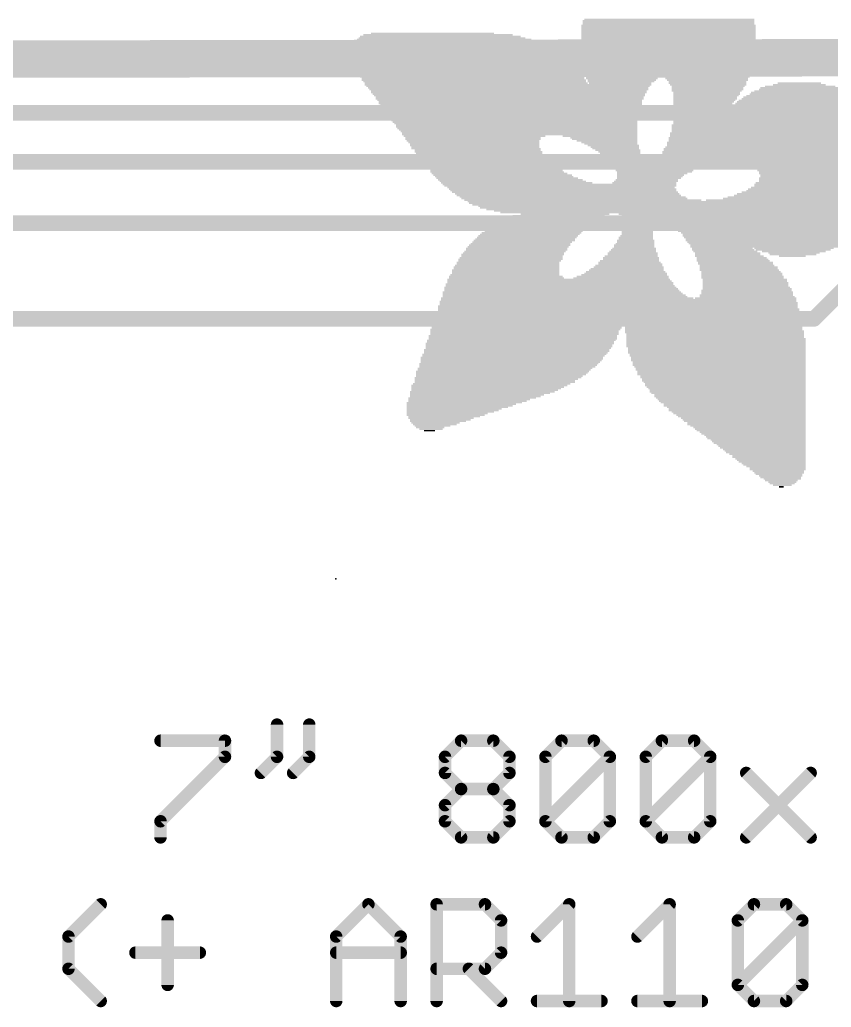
# Model space of a CAD drawing. Extents: x -31 to 165, y 0 to 136.
# Drawn here: x 64.44 to 77.67, y 23.62 to 39.72 of the extents above; entities that cross this region are included whole.
import ezdxf

# ---------------------------------------------------------------- set-up
doc = ezdxf.new("R2010")
doc.units = 0
for name, color, linetype in [('1', 12, 'CONTINUOUS'), ('16', 132, 'CONTINUOUS'), ('21', 40, 'CONTINUOUS'), ('23', 40, 'CONTINUOUS')]:
    doc.layers.add(name, color=color, linetype=linetype)

# ---------------------------------------------------------------- blocks, each defined once
blk = doc.blocks.new('RECT')
blk.add_solid([(-0.5, -0.5), (0.5, -0.5), (-0.5, 0.5), (0.5, 0.5)])

msp = doc.modelspace()

# ---------------------------------------------------------------- linework, layer by layer
at = {"layer": '1', "const_width": 0.254}
for points in [[(105.1592, 62.611), (77.3902, 34.842)], [(78.0992, 38.201), (60.3992, 38.201)], [(78.1992, 37.401), (61.9002, 37.401)], [(78.0492, 36.401), (61.5992, 36.401)], [(77.3902, 34.842), (61.2402, 34.842)]]:
    msp.add_lwpolyline(points, dxfattribs=at)
at = {"layer": '1', "const_width": 0.127}
for points in [[(77.3453, 34.8869, 1), (77.4351, 34.7971)], [(77.3902, 34.7785, 1), (77.3902, 34.9055)]]:
    msp.add_lwpolyline(points, format="xyb", dxfattribs=at)
at = {"layer": '16', "const_width": 0.6096}
msp.add_lwpolyline([(57.4642, 39.066), (78.8992, 39.101)], dxfattribs=at)
at = {"layer": '21', "const_width": 0.2032}
for points in [[(68.6349, 28.2294), (68.6349, 27.7041)], [(69.1603, 28.2294), (69.1603, 27.7041)], [(66.735, 27.9667), (67.7858, 27.9667)], [(67.7858, 27.9667), (67.7858, 27.7041)], [(71.3736, 27.7041), (71.6363, 27.9667)], [(71.6363, 27.9667), (72.1617, 27.9667)], [(72.1617, 27.9667), (72.4244, 27.7041)], [(73.0108, 27.7041), (73.2735, 27.9667)], [(73.2735, 27.9667), (73.7989, 27.9667)], [(73.7989, 27.9667), (74.0616, 27.7041)], [(74.648, 27.7041), (74.9107, 27.9667)], [(74.9107, 27.9667), (75.436, 27.9667)], [(75.436, 27.9667), (75.6987, 27.7041)], [(67.7858, 27.7041), (66.735, 26.6533)], [(68.6349, 27.7041), (68.3722, 27.4414)], [(69.1603, 27.7041), (68.8976, 27.4414)], [(71.3736, 27.4414), (71.3736, 27.7041)], [(72.4244, 27.7041), (72.4244, 27.4414)], [(73.0108, 26.6533), (73.0108, 27.7041)], [(73.0108, 26.6533), (74.0616, 27.7041)], [(74.0616, 27.7041), (74.0616, 26.6533)], [(74.648, 26.6533), (74.648, 27.7041)], [(74.648, 26.6533), (75.6987, 27.7041)], [(75.6987, 27.7041), (75.6987, 26.6533)], [(71.6363, 27.1787), (71.3736, 27.4414)], [(72.4244, 27.4414), (72.1617, 27.1787)], [(76.2851, 27.4414), (77.3359, 26.3906)], [(76.2851, 26.3906), (77.3359, 27.4414)], [(71.3736, 26.916), (71.6363, 27.1787)], [(71.6363, 27.1787), (72.1617, 27.1787)], [(72.1617, 27.1787), (72.4244, 26.916)], [(71.3736, 26.6533), (71.3736, 26.916)], [(72.4244, 26.916), (72.4244, 26.6533)], [(66.735, 26.6533), (66.735, 26.3906)], [(71.6363, 26.3906), (71.3736, 26.6533)], [(72.4244, 26.6533), (72.1617, 26.3906)], [(73.2735, 26.3906), (73.0108, 26.6533)], [(74.0616, 26.6533), (73.7989, 26.3906)], [(74.9107, 26.3906), (74.648, 26.6533)], [(75.6987, 26.6533), (75.436, 26.3906)], [(72.1617, 26.3906), (71.6363, 26.3906)], [(73.7989, 26.3906), (73.2735, 26.3906)], [(75.436, 26.3906), (74.9107, 26.3906)], [(65.2343, 24.7744), (65.7597, 25.2997)], [(69.6001, 24.7744), (70.1254, 25.2997)], [(70.1254, 25.2997), (70.6508, 24.7744)], [(71.2372, 23.7236), (71.2372, 25.2997)], [(71.2372, 25.2997), (72.0253, 25.2997)], [(72.0253, 25.2997), (72.288, 25.0371)], [(72.8744, 24.7744), (73.3998, 25.2997)], [(73.3998, 25.2997), (73.3998, 23.7236)], [(74.5115, 24.7744), (75.0369, 25.2997)], [(75.0369, 25.2997), (75.0369, 23.7236)], [(76.1487, 25.0371), (76.4114, 25.2997)], [(76.4114, 25.2997), (76.9368, 25.2997)], [(76.9368, 25.2997), (77.1994, 25.0371)], [(66.8511, 25.0371), (66.8511, 23.9863)], [(72.288, 25.0371), (72.288, 24.5117)], [(76.1487, 23.9863), (76.1487, 25.0371)], [(76.1487, 23.9863), (77.1994, 25.0371)], [(77.1994, 25.0371), (77.1994, 23.9863)], [(65.2343, 24.249), (65.2343, 24.7744)], [(69.6001, 23.7236), (69.6001, 24.7744)], [(70.6508, 24.7744), (70.6508, 23.7236)], [(66.3257, 24.5117), (67.3765, 24.5117)], [(69.6001, 24.5117), (70.6508, 24.5117)], [(72.288, 24.5117), (72.0253, 24.249)], [(65.7597, 23.7236), (65.2343, 24.249)], [(72.0253, 24.249), (71.2372, 24.249)], [(71.7626, 24.249), (72.288, 23.7236)], [(76.4114, 23.7236), (76.1487, 23.9863)], [(77.1994, 23.9863), (76.9368, 23.7236)], [(72.8744, 23.7236), (73.9251, 23.7236)], [(74.5115, 23.7236), (75.5623, 23.7236)], [(76.9368, 23.7236), (76.4114, 23.7236)]]:
    msp.add_lwpolyline(points, dxfattribs=at)
at = {"layer": '21', "const_width": 0.1016}
for points in [[(68.6857, 28.2294, 1), (68.5841, 28.2294)], [(69.2111, 28.2294, 1), (69.1095, 28.2294)], [(66.735, 28.0175, 1), (66.735, 27.9159)], [(67.8366, 27.9667, 1), (67.735, 27.9667)], [(67.7858, 27.9159, 1), (67.7858, 28.0175)], [(71.6363, 28.0175, 1), (71.6363, 27.9159)], [(71.6723, 27.9308, 1), (71.6004, 28.0027)], [(72.1976, 28.0027, 1), (72.1258, 27.9308)], [(72.1617, 27.9159, 1), (72.1617, 28.0175)], [(73.2735, 28.0175, 1), (73.2735, 27.9159)], [(73.3094, 27.9308, 1), (73.2376, 28.0027)], [(73.8348, 28.0027, 1), (73.763, 27.9308)], [(73.7989, 27.9159, 1), (73.7989, 28.0175)], [(74.9107, 28.0175, 1), (74.9107, 27.9159)], [(74.9466, 27.9308, 1), (74.8747, 28.0027)], [(75.472, 28.0027, 1), (75.4001, 27.9308)], [(75.436, 27.9159, 1), (75.436, 28.0175)], [(67.735, 27.7041, 1), (67.8366, 27.7041)], [(67.8217, 27.6681, 1), (67.7499, 27.74)], [(68.5841, 27.7041, 1), (68.6857, 27.7041)], [(68.6708, 27.6681, 1), (68.599, 27.74)], [(69.1095, 27.7041, 1), (69.2111, 27.7041)], [(69.1962, 27.6681, 1), (69.1243, 27.74)], [(71.4244, 27.7041, 1), (71.3228, 27.7041)], [(71.3377, 27.74, 1), (71.4096, 27.6681)], [(72.4752, 27.7041, 1), (72.3736, 27.7041)], [(72.3885, 27.6681, 1), (72.4603, 27.74)], [(73.0616, 27.7041, 1), (72.96, 27.7041)], [(72.9749, 27.74, 1), (73.0467, 27.6681)], [(74.1124, 27.7041, 1), (74.0108, 27.7041)], [(74.0975, 27.6681, 1), (74.0256, 27.74)], [(74.0256, 27.6681, 1), (74.0975, 27.74)], [(74.612, 27.74, 1), (74.6839, 27.6681)], [(74.6988, 27.7041, 1), (74.5972, 27.7041)], [(75.7495, 27.7041, 1), (75.6479, 27.7041)], [(75.7346, 27.6681, 1), (75.6628, 27.74)], [(75.6628, 27.6681, 1), (75.7346, 27.74)], [(68.3363, 27.4773, 1), (68.4081, 27.4054)], [(68.8617, 27.4773, 1), (68.9335, 27.4054)], [(71.4096, 27.4773, 1), (71.3377, 27.4054)], [(72.4603, 27.4054, 1), (72.3885, 27.4773)], [(76.321, 27.4773, 1), (76.2492, 27.4054)], [(77.3718, 27.4054, 1), (77.3, 27.4773)], [(71.3228, 27.4414, 1), (71.4244, 27.4414)], [(72.3736, 27.4414, 1), (72.4752, 27.4414)], [(71.6363, 27.2295, 1), (71.6363, 27.1279)], [(71.6723, 27.1428, 1), (71.6004, 27.2146)], [(71.6004, 27.1428, 1), (71.6723, 27.2146)], [(72.1976, 27.2146, 1), (72.1258, 27.1428)], [(72.1258, 27.2146, 1), (72.1976, 27.1428)], [(72.1617, 27.1279, 1), (72.1617, 27.2295)], [(71.4244, 26.916, 1), (71.3228, 26.916)], [(71.3377, 26.9519, 1), (71.4096, 26.8801)], [(72.4752, 26.916, 1), (72.3736, 26.916)], [(72.3885, 26.8801, 1), (72.4603, 26.9519)], [(66.7858, 26.6533, 1), (66.6842, 26.6533)], [(66.6991, 26.6892, 1), (66.771, 26.6174)], [(71.4096, 26.6892, 1), (71.3377, 26.6174)], [(72.4603, 26.6174, 1), (72.3885, 26.6892)], [(73.0467, 26.6892, 1), (72.9749, 26.6174)], [(72.9749, 26.6892, 1), (73.0467, 26.6174)], [(74.0975, 26.6174, 1), (74.0256, 26.6892)], [(74.6839, 26.6892, 1), (74.612, 26.6174)], [(74.612, 26.6892, 1), (74.6839, 26.6174)], [(75.7346, 26.6174, 1), (75.6628, 26.6892)], [(71.3228, 26.6533, 1), (71.4244, 26.6533)], [(72.3736, 26.6533, 1), (72.4752, 26.6533)], [(72.96, 26.6533, 1), (73.0616, 26.6533)], [(74.0108, 26.6533, 1), (74.1124, 26.6533)], [(74.5972, 26.6533, 1), (74.6988, 26.6533)], [(75.6479, 26.6533, 1), (75.7495, 26.6533)], [(66.6842, 26.3906, 1), (66.7858, 26.3906)], [(71.6363, 26.4414, 1), (71.6363, 26.3398)], [(71.6004, 26.3547, 1), (71.6723, 26.4265)], [(72.1258, 26.4265, 1), (72.1976, 26.3547)], [(72.1617, 26.3398, 1), (72.1617, 26.4414)], [(73.2735, 26.4414, 1), (73.2735, 26.3398)], [(73.2376, 26.3547, 1), (73.3094, 26.4265)], [(73.763, 26.4265, 1), (73.8348, 26.3547)], [(73.7989, 26.3398, 1), (73.7989, 26.4414)], [(74.9107, 26.4414, 1), (74.9107, 26.3398)], [(74.8747, 26.3547, 1), (74.9466, 26.4265)], [(75.4001, 26.4265, 1), (75.472, 26.3547)], [(75.436, 26.3398, 1), (75.436, 26.4414)], [(76.2492, 26.4265, 1), (76.321, 26.3547)], [(77.3, 26.3547, 1), (77.3718, 26.4265)], [(65.7956, 25.2638, 1), (65.7238, 25.3357)], [(70.1614, 25.3357, 1), (70.0895, 25.2638)], [(70.1614, 25.2638, 1), (70.0895, 25.3357)], [(71.288, 25.2997, 1), (71.1864, 25.2997)], [(71.2372, 25.3505, 1), (71.2372, 25.2489)], [(72.0612, 25.3357, 1), (71.9894, 25.2638)], [(72.0253, 25.2489, 1), (72.0253, 25.3505)], [(73.4506, 25.2997, 1), (73.349, 25.2997)], [(73.4357, 25.2638, 1), (73.3638, 25.3357)], [(75.0877, 25.2997, 1), (74.9861, 25.2997)], [(75.0728, 25.2638, 1), (75.001, 25.3357)], [(76.4114, 25.3505, 1), (76.4114, 25.2489)], [(76.4473, 25.2638, 1), (76.3755, 25.3357)], [(76.9727, 25.3357, 1), (76.9008, 25.2638)], [(76.9368, 25.2489, 1), (76.9368, 25.3505)], [(66.9019, 25.0371, 1), (66.8003, 25.0371)], [(72.3388, 25.0371, 1), (72.2372, 25.0371)], [(72.2521, 25.0011, 1), (72.3239, 25.073)], [(76.1995, 25.0371, 1), (76.0979, 25.0371)], [(76.1128, 25.073, 1), (76.1846, 25.0011)], [(77.2502, 25.0371, 1), (77.1486, 25.0371)], [(77.2354, 25.0011, 1), (77.1635, 25.073)], [(77.1635, 25.0011, 1), (77.2354, 25.073)], [(65.2851, 24.7744, 1), (65.1835, 24.7744)], [(65.1984, 24.8103, 1), (65.2702, 24.7384)], [(69.5641, 24.8103, 1), (69.636, 24.7384)], [(69.6509, 24.7744, 1), (69.5493, 24.7744)], [(70.7016, 24.7744, 1), (70.6, 24.7744)], [(70.6149, 24.7384, 1), (70.6867, 24.8103)], [(72.8385, 24.8103, 1), (72.9103, 24.7384)], [(74.4756, 24.8103, 1), (74.5474, 24.7384)], [(66.3257, 24.5625, 1), (66.3257, 24.4609)], [(67.3765, 24.4609, 1), (67.3765, 24.5625)], [(69.6001, 24.5625, 1), (69.6001, 24.4609)], [(70.6508, 24.4609, 1), (70.6508, 24.5625)], [(72.2372, 24.5117, 1), (72.3388, 24.5117)], [(72.3239, 24.4758, 1), (72.2521, 24.5476)], [(65.2702, 24.2849, 1), (65.1984, 24.2131)], [(71.2372, 24.2998, 1), (71.2372, 24.1982)], [(71.7985, 24.2849, 1), (71.7267, 24.2131)], [(71.9894, 24.2849, 1), (72.0612, 24.2131)], [(72.0253, 24.1982, 1), (72.0253, 24.2998)], [(65.1835, 24.249, 1), (65.2851, 24.249)], [(66.8003, 23.9863, 1), (66.9019, 23.9863)], [(76.1846, 24.0222, 1), (76.1128, 23.9504)], [(76.1128, 24.0222, 1), (76.1846, 23.9504)], [(76.0979, 23.9863, 1), (76.1995, 23.9863)], [(77.1486, 23.9863, 1), (77.2502, 23.9863)], [(77.2354, 23.9504, 1), (77.1635, 24.0222)], [(72.8744, 23.7744, 1), (72.8744, 23.6728)], [(73.9251, 23.6728, 1), (73.9251, 23.7744)], [(74.5115, 23.7744, 1), (74.5115, 23.6728)], [(75.5623, 23.6728, 1), (75.5623, 23.7744)], [(76.4114, 23.7744, 1), (76.4114, 23.6728)], [(76.9368, 23.6728, 1), (76.9368, 23.7744)], [(65.7238, 23.6877, 1), (65.7956, 23.7595)], [(69.5493, 23.7236, 1), (69.6509, 23.7236)], [(70.6, 23.7236, 1), (70.7016, 23.7236)], [(71.1864, 23.7236, 1), (71.288, 23.7236)], [(72.2521, 23.6877, 1), (72.3239, 23.7595)], [(73.349, 23.7236, 1), (73.4506, 23.7236)], [(74.9861, 23.7236, 1), (75.0877, 23.7236)], [(76.3755, 23.6877, 1), (76.4473, 23.7595)], [(76.9008, 23.7595, 1), (76.9727, 23.6877)]]:
    msp.add_lwpolyline(points, format="xyb", dxfattribs=at)
at = {"layer": '23'}
msp.add_point((69.5952, 30.607), dxfattribs=at)

# ---------------------------------------------------------------- block references
at = {"layer": '21', "yscale": 0.0254}
for p, xscale in [((75.0181, 39.624), 2.8448), ((75.0181, 39.5986), 2.8448), ((75.0181, 39.7002), 2.794), ((75.0181, 39.6748), 2.794), ((75.0181, 39.6494), 2.794), ((75.0308, 39.7256), 2.7686), ((71.297, 39.4462), 2.6162), ((71.2589, 39.4716), 2.4384), ((71.17, 39.497), 2.0066), ((75.0181, 39.5732), 2.8448), ((75.0181, 39.5478), 2.8448), ((75.0181, 39.5224), 2.8448), ((75.0181, 39.497), 2.8448), ((75.0181, 39.4716), 2.8448), ((75.0181, 39.4462), 2.8448), ((71.4621, 39.2938), 3.2004), ((71.4748, 39.2684), 3.2258), ((71.4367, 39.3192), 3.0988), ((71.3859, 39.37), 2.9464), ((71.4113, 39.3446), 2.9972), ((71.3605, 39.3954), 2.8448), ((71.3224, 39.4208), 2.7178), ((75.0054, 39.37), 2.8702), ((75.0054, 39.3446), 2.8702), ((75.0054, 39.3192), 2.8702), ((75.0054, 39.2938), 2.8702), ((75.0054, 39.2684), 2.8702), ((75.0181, 39.4208), 2.8448), ((75.0181, 39.3954), 2.8448), ((71.4875, 39.243), 3.302), ((71.5129, 39.2176), 3.3528), ((71.5256, 39.1922), 3.3782), ((71.5383, 39.1668), 3.4036), ((71.5637, 39.1414), 3.4544), ((71.5764, 39.116), 3.4798), ((75.0054, 39.243), 2.8702), ((75.0181, 39.2176), 2.8448), ((75.0181, 39.1922), 2.8448), ((75.0054, 39.1668), 2.8194), ((75.0054, 39.1414), 2.8194), ((75.0054, 39.116), 2.8194), ((71.6018, 39.0906), 3.5306), ((71.6145, 39.0652), 3.556), ((71.6272, 39.0398), 3.5814), ((71.6526, 39.0144), 3.5814), ((71.6653, 38.989), 3.6068), ((71.678, 38.9636), 3.6322), ((75.0054, 39.0906), 2.8194), ((75.0054, 39.0652), 2.8194), ((75.0054, 39.0398), 2.8194), ((75.0054, 39.0144), 2.8194), ((75.0054, 38.989), 2.7686), ((75.0054, 38.9636), 2.7686), ((71.7034, 38.9382), 3.6322), ((71.7288, 38.9128), 3.6322), ((71.7288, 38.8874), 3.6322), ((71.7542, 38.862), 3.6322), ((71.7669, 38.8366), 3.6576), ((71.7796, 38.8112), 3.6322), ((71.8177, 38.7858), 3.6576), ((74.9927, 38.9382), 2.7432), ((75.0054, 38.9128), 2.7178), ((75.0054, 38.8874), 2.7178), ((75.0054, 38.862), 2.7178), ((75.0054, 38.8366), 2.667), ((75.0054, 38.8112), 2.667), ((75.0054, 38.7858), 2.667), ((71.8304, 38.7604), 3.6322), ((71.8431, 38.735), 3.6576), ((71.8558, 38.7096), 3.6322), ((71.8812, 38.6842), 3.6322), ((72.4019, 38.6588), 4.6736), ((72.4019, 38.6334), 4.6228), ((74.2561, 38.7604), 1.1684), ((74.2561, 38.735), 1.1176), ((74.2434, 38.7096), 1.0922), ((74.2307, 38.6842), 1.016), ((75.6404, 38.7604), 1.3462), ((75.6531, 38.735), 1.3208), ((75.6531, 38.7096), 1.27), ((75.6531, 38.6842), 1.27), ((75.6658, 38.6588), 1.2446), ((75.6658, 38.6334), 1.1938), ((77.1644, 38.6334), 1.143), ((77.1517, 38.6588), 0.8636), ((77.1517, 38.6842), 0.7112), ((72.4019, 38.608), 4.572), ((72.4146, 38.5826), 4.5466), ((72.4146, 38.5572), 4.4958), ((72.4146, 38.5318), 4.4958), ((72.4146, 38.5064), 4.445), ((72.4273, 38.481), 4.4196), ((75.6531, 38.608), 1.1684), ((75.6531, 38.5826), 1.1684), ((75.6404, 38.5572), 1.143), ((75.6404, 38.5318), 1.0922), ((75.6404, 38.5064), 1.0922), ((75.6277, 38.481), 1.0668), ((77.2533, 38.481), 1.9304), ((77.2406, 38.5064), 1.8034), ((77.2279, 38.5318), 1.7272), ((77.2025, 38.5572), 1.5748), ((77.1898, 38.5826), 1.397), ((77.1771, 38.608), 1.3208), ((72.4273, 38.4556), 4.3688), ((72.4273, 38.4302), 4.3688), ((72.4273, 38.4048), 4.318), ((72.44, 38.3794), 4.2926), ((72.44, 38.354), 4.2926), ((72.4527, 38.3286), 4.2672), ((72.4527, 38.3032), 4.2164), ((75.615, 38.4556), 1.0414), ((75.615, 38.4302), 1.0414), ((75.6023, 38.4048), 1.016), ((75.5896, 38.3794), 0.9906), ((75.5769, 38.354), 0.9652), ((76.8977, 38.3286), 3.6068), ((75.5515, 38.3032), 0.9144), ((77.4184, 38.3032), 2.7686), ((77.3549, 38.354), 2.4892), ((77.3422, 38.3794), 2.413), ((77.3168, 38.4048), 2.3114), ((77.2914, 38.4302), 2.159), ((77.2787, 38.4556), 2.0828), ((72.4654, 38.2778), 4.191), ((72.4654, 38.2524), 4.191), ((72.4781, 38.227), 4.1656), ((72.4781, 38.2016), 4.1656), ((72.4908, 38.1762), 4.0894), ((72.4908, 38.1508), 4.0894), ((76.9739, 38.2778), 3.7592), ((77.012, 38.2524), 3.8354), ((77.0374, 38.227), 3.8862), ((77.0882, 38.2016), 3.9878), ((77.139, 38.1762), 4.0894), ((77.1644, 38.1508), 4.1402), ((72.5035, 38.1254), 4.064), ((72.5162, 38.1), 4.0386), ((72.5035, 38.0746), 4.0132), ((72.5162, 38.0492), 3.9878), ((72.5289, 38.0238), 3.9624), ((72.5416, 37.9984), 3.937), ((77.3676, 37.9984), 4.5974), ((77.2152, 38.1254), 4.2418), ((77.2533, 38.1), 4.318), ((77.2914, 38.0746), 4.3942), ((77.3295, 38.0492), 4.4704), ((77.3676, 38.0238), 4.5466), ((72.5416, 37.973), 3.937), ((72.5543, 37.9476), 3.9116), ((72.567, 37.9222), 3.8862), ((72.5797, 37.8968), 3.8608), ((72.5924, 37.8714), 3.8354), ((72.5924, 37.846), 3.8354), ((71.8558, 37.8206), 2.3114), ((73.9005, 37.8206), 1.2192), ((77.4311, 37.8714), 4.7752), ((77.4438, 37.846), 4.8006), ((77.4565, 37.8206), 4.826), ((77.393, 37.973), 4.6482), ((77.4184, 37.9476), 4.699), ((77.4311, 37.9222), 4.7244), ((77.4438, 37.8968), 4.7498), ((71.8304, 37.7952), 2.2098), ((71.8304, 37.7698), 2.2098), ((71.8304, 37.7444), 2.159), ((71.8431, 37.719), 2.1336), ((71.8558, 37.6936), 2.1082), ((71.8558, 37.6682), 2.1082), ((73.964, 37.7952), 1.0922), ((73.9767, 37.7698), 1.0668), ((74.0148, 37.7444), 0.9906), ((74.0529, 37.719), 0.9144), ((74.0783, 37.6936), 0.8636), ((74.1164, 37.6682), 0.8382), ((77.4311, 37.719), 4.8768), ((77.4438, 37.6936), 4.9022), ((77.4438, 37.6682), 4.9022), ((77.4438, 37.7952), 4.8514), ((77.4438, 37.7698), 4.8514), ((77.4438, 37.7444), 4.8514), ((71.8685, 37.6428), 2.0828), ((71.8812, 37.6174), 2.1082), ((71.9066, 37.592), 2.0574), ((71.9193, 37.5666), 2.0828), ((71.932, 37.5412), 2.0574), ((71.9574, 37.5158), 2.0574), ((74.1418, 37.6428), 0.7874), ((74.1545, 37.6174), 0.762), ((74.1926, 37.592), 0.7366), ((74.218, 37.5666), 0.6858), ((74.2307, 37.5412), 0.6604), ((74.2688, 37.5158), 0.635), ((77.3803, 37.5158), 4.9784), ((77.393, 37.5666), 4.953), ((77.393, 37.5412), 4.953), ((77.4184, 37.6174), 4.953), ((77.4184, 37.592), 4.953), ((77.4311, 37.6428), 4.9276), ((71.9828, 37.4904), 2.0574), ((71.9828, 37.465), 2.0574), ((72.0209, 37.4396), 2.0828), ((72.0463, 37.4142), 2.0828), ((72.059, 37.3888), 2.1082), ((72.0844, 37.3634), 2.1082), ((72.1225, 37.338), 2.1336), ((74.2815, 37.4904), 0.6096), ((74.2815, 37.465), 0.6096), ((74.3323, 37.4396), 0.6096), ((74.3577, 37.4142), 0.6096), ((74.3704, 37.3888), 0.635), ((74.9673, 37.3634), 1.7272), ((74.8911, 37.338), 1.5748), ((77.2533, 37.3888), 5.0292), ((77.2914, 37.4142), 5.0038), ((77.3295, 37.4396), 4.9784), ((77.3549, 37.4904), 4.9784), ((77.3422, 37.465), 4.953), ((77.9772, 37.3634), 3.5306), ((78.0153, 37.338), 3.3528), ((72.1352, 37.3126), 2.159), ((72.1733, 37.2872), 2.1336), ((72.2114, 37.2618), 2.159), ((72.2241, 37.2364), 2.1844), ((72.2622, 37.211), 2.2098), ((72.313, 37.1856), 2.2606), ((74.8657, 37.3126), 1.4732), ((74.8149, 37.2872), 1.3716), ((74.7895, 37.2618), 1.27), ((74.7895, 37.2364), 1.2192), ((74.7514, 37.211), 1.143), ((74.726, 37.1856), 1.0922), ((78.0153, 37.3126), 3.302), ((78.0407, 37.2872), 3.2004), ((78.028, 37.2618), 3.1242), ((78.028, 37.2364), 3.0734), ((78.0153, 37.211), 3.048), ((78.0026, 37.1856), 2.9718), ((72.3384, 37.1602), 2.2606), ((72.3892, 37.1348), 2.3114), ((72.44, 37.1094), 2.3622), ((72.4781, 37.084), 2.3876), ((72.5416, 37.0586), 2.4638), ((73.2401, 37.0332), 3.81), ((74.6244, 37.0586), 1.0414), ((74.6498, 37.084), 1.0414), ((74.6625, 37.1094), 1.016), ((74.7133, 37.1602), 1.0668), ((74.7006, 37.1348), 1.0414), ((77.8502, 37.0332), 2.8702), ((77.8883, 37.0586), 2.8956), ((77.9645, 37.1348), 2.9464), ((77.9391, 37.1094), 2.8956), ((77.9264, 37.084), 2.8702), ((77.9899, 37.1602), 2.9464), ((73.2528, 37.0078), 3.7846), ((73.2655, 36.9824), 3.7084), ((73.2909, 36.957), 3.7084), ((73.3036, 36.9316), 3.683), ((73.329, 36.9062), 3.683), ((73.3671, 36.8808), 3.6576), ((73.3925, 36.8554), 3.6576), ((77.5708, 36.8554), 2.9718), ((77.5962, 36.8808), 2.921), ((77.6597, 36.9062), 2.8956), ((77.7232, 36.9316), 2.8702), ((77.7486, 36.957), 2.8702), ((77.7867, 36.9824), 2.8448), ((77.8375, 37.0078), 2.8448), ((73.456, 36.83), 3.683), ((73.4814, 36.8046), 3.683), ((73.6211, 36.7792), 3.8608), ((75.3229, 36.7538), 7.1628), ((75.3229, 36.7284), 7.112), ((75.3229, 36.703), 7.0104), ((77.2787, 36.7792), 3.302), ((77.4438, 36.8046), 3.0734), ((77.4946, 36.83), 3.0226), ((75.3483, 36.6776), 6.858), ((75.361, 36.6522), 6.8326), ((75.3864, 36.6268), 6.6802), ((75.4245, 36.6014), 6.5024), ((75.4753, 36.576), 6.4008), ((73.329, 36.5506), 1.4478), ((76.4151, 36.5506), 4.4196), ((72.9353, 36.3728), 1.5748), ((72.9861, 36.3982), 1.5748), ((73.0369, 36.4236), 1.5748), ((73.0623, 36.449), 1.524), ((73.1258, 36.4744), 1.5494), ((73.202, 36.4998), 1.4986), ((73.2274, 36.5252), 1.4986), ((76.4151, 36.5252), 4.318), ((76.4151, 36.4998), 4.2672), ((76.4024, 36.4744), 4.2418), ((74.5863, 36.449), 0.6096), ((74.5609, 36.4236), 0.5588), ((74.5482, 36.3982), 0.5334), ((74.5355, 36.3728), 0.508), ((76.7072, 36.449), 3.5306), ((76.7199, 36.4236), 3.4544), ((76.7199, 36.3982), 3.3528), ((76.7326, 36.3728), 3.2766), ((72.7575, 36.2204), 1.6256), ((72.7829, 36.2458), 1.6256), ((72.8337, 36.2966), 1.6256), ((72.821, 36.2712), 1.6002), ((72.8718, 36.322), 1.6002), ((72.9226, 36.3474), 1.6002), ((74.5101, 36.2712), 0.508), ((74.5101, 36.2458), 0.508), ((74.5101, 36.2204), 0.508), ((74.5355, 36.3474), 0.508), ((74.5355, 36.322), 0.508), ((74.5228, 36.2966), 0.4826), ((76.7199, 36.3474), 3.2512), ((76.7199, 36.322), 3.1496), ((76.7072, 36.2966), 3.0734), ((76.7072, 36.2712), 3.0734), ((76.7072, 36.2458), 2.9718), ((76.6945, 36.2204), 2.8956), ((72.6051, 36.068), 1.6256), ((72.6305, 36.0934), 1.6256), ((72.6686, 36.1188), 1.651), ((72.6813, 36.1442), 1.6256), ((72.7067, 36.1696), 1.6256), ((72.7321, 36.195), 1.6256), ((74.472, 36.068), 0.635), ((74.4847, 36.1188), 0.6096), ((74.4847, 36.0934), 0.6096), ((74.4847, 36.1696), 0.5588), ((74.4847, 36.1442), 0.5588), ((74.4974, 36.195), 0.5334), ((76.6945, 36.195), 2.8956), ((76.6818, 36.1696), 2.8194), ((76.6564, 36.1442), 2.7178), ((76.6564, 36.1188), 2.7178), ((76.631, 36.0934), 2.6162), ((76.6183, 36.068), 2.54), ((72.4781, 35.8902), 1.6764), ((72.4908, 35.9156), 1.651), ((72.5162, 35.941), 1.651), ((72.5416, 35.9918), 1.651), ((72.5416, 35.9664), 1.651), ((72.567, 36.0172), 1.651), ((72.5924, 36.0426), 1.651), ((74.4339, 35.9156), 0.8128), ((74.4339, 35.8902), 0.8128), ((74.4339, 35.941), 0.762), ((74.4466, 35.9664), 0.7366), ((74.4593, 35.9918), 0.7112), ((74.4593, 36.0426), 0.6604), ((74.4593, 36.0172), 0.6604), ((76.6183, 36.0426), 2.4892), ((76.5802, 36.0172), 2.413), ((75.8944, 35.9918), 0.9906), ((75.9071, 35.9664), 1.016), ((75.9452, 35.941), 1.0414), ((75.9833, 35.9156), 1.0668), ((75.9833, 35.8902), 1.0668), ((77.0628, 35.9918), 1.2954), ((77.0501, 35.9664), 1.2192), ((77.0628, 35.941), 1.0414), ((77.0628, 35.9156), 0.8382), ((77.0501, 35.8902), 0.762), ((72.4019, 35.7632), 1.6764), ((72.4019, 35.7378), 1.6764), ((72.44, 35.814), 1.7018), ((72.4273, 35.7886), 1.6764), ((72.4527, 35.8394), 1.6764), ((72.4654, 35.8648), 1.651), ((74.3831, 35.7632), 1.016), ((74.3958, 35.7378), 1.0414), ((74.3831, 35.7886), 0.9652), ((74.4085, 35.8394), 0.9144), ((74.4085, 35.814), 0.9144), ((74.4085, 35.8648), 0.8636), ((76.0087, 35.8648), 1.1176), ((76.0468, 35.8394), 1.143), ((76.0595, 35.814), 1.1684), ((76.0722, 35.7886), 1.1938), ((76.1103, 35.7632), 1.2192), ((76.1103, 35.7378), 1.2192), ((77.0374, 35.8648), 0.4318), ((72.3638, 35.6362), 1.7526), ((72.3638, 35.6108), 1.7526), ((72.3638, 35.5854), 1.7526), ((72.3765, 35.687), 1.7272), ((72.3765, 35.6616), 1.7272), ((72.3892, 35.7124), 1.7018), ((74.3196, 35.5854), 1.3462), ((74.3196, 35.6108), 1.2954), ((74.3323, 35.6362), 1.2192), ((74.345, 35.6616), 1.1938), ((74.3704, 35.687), 1.143), ((74.3704, 35.7124), 1.0922), ((76.1357, 35.7124), 1.2192), ((76.1611, 35.687), 1.27), ((76.1611, 35.6616), 1.27), ((76.1738, 35.6362), 1.2954), ((76.1992, 35.6108), 1.2954), ((76.2119, 35.5854), 1.3208), ((73.2401, 35.4076), 3.7084), ((73.2274, 35.4838), 3.6322), ((73.2401, 35.4584), 3.6576), ((73.2528, 35.433), 3.683), ((72.3638, 35.5346), 1.8542), ((72.3765, 35.5092), 1.8796), ((72.3511, 35.56), 1.778), ((74.2434, 35.5092), 1.5494), ((74.2688, 35.5346), 1.4986), ((74.2942, 35.56), 1.397), ((76.2119, 35.56), 1.3208), ((76.2246, 35.5346), 1.3462), ((76.2246, 35.5092), 1.3462), ((76.2627, 35.4838), 1.3716), ((76.2627, 35.4584), 1.3716), ((76.2754, 35.433), 1.397), ((76.2754, 35.4076), 1.397), ((73.2782, 35.2806), 3.8862), ((73.2909, 35.2552), 3.9116), ((73.2528, 35.3568), 3.7846), ((73.2655, 35.3314), 3.81), ((73.2782, 35.306), 3.8354), ((73.2528, 35.3822), 3.7338), ((76.2881, 35.306), 1.4732), ((76.3008, 35.2806), 1.4986), ((76.3008, 35.2552), 1.4986), ((76.2754, 35.3822), 1.397), ((76.2881, 35.3568), 1.4224), ((76.3008, 35.3314), 1.4478), ((74.1926, 35.1282), 5.8166), ((74.2053, 35.1028), 5.842), ((73.3671, 35.179), 4.1148), ((74.2053, 35.1536), 5.7912), ((73.3163, 35.2298), 3.9624), ((73.329, 35.2044), 3.9878), ((76.2754, 35.179), 1.651), ((76.2881, 35.2298), 1.524), ((76.3008, 35.2044), 1.5494), ((72.7702, 34.9504), 3.0734), ((72.7702, 34.925), 3.0734), ((74.1926, 35.052), 5.8674), ((74.1926, 35.0266), 5.8674), ((74.2053, 35.0012), 5.8928), ((74.2053, 34.9758), 5.8928), ((74.2053, 35.0774), 5.842), ((75.7547, 34.9504), 2.8448), ((75.7547, 34.925), 2.8448), ((72.7321, 34.8234), 3.0988), ((72.7321, 34.798), 3.0988), ((72.7194, 34.7726), 3.0734), ((72.7575, 34.8996), 3.0988), ((72.7448, 34.8742), 3.0734), ((72.7448, 34.8488), 3.0734), ((75.742, 34.8488), 2.8702), ((75.7547, 34.8234), 2.8956), ((75.7547, 34.798), 2.8956), ((75.7547, 34.7726), 2.8956), ((75.7547, 34.8996), 2.8448), ((75.7547, 34.8742), 2.8448), ((72.6813, 34.671), 3.0988), ((72.6686, 34.6456), 3.0734), ((72.6686, 34.6202), 3.0734), ((72.6686, 34.5948), 3.0734), ((72.7067, 34.7218), 3.0988), ((72.7067, 34.6964), 3.0988), ((72.7194, 34.7472), 3.0734), ((75.7547, 34.7472), 2.8956), ((75.7547, 34.7218), 2.8956), ((75.7547, 34.6964), 2.8956), ((75.7547, 34.671), 2.8956), ((75.7674, 34.6456), 2.921), ((75.7674, 34.6202), 2.921), ((75.7801, 34.5948), 2.8956), ((72.5924, 34.4424), 3.0734), ((72.6178, 34.4932), 3.0734), ((72.6051, 34.4678), 3.048), ((72.6432, 34.5694), 3.0734), ((72.6432, 34.544), 3.0734), ((72.6432, 34.5186), 3.0734), ((75.7801, 34.5694), 2.8956), ((75.7801, 34.544), 2.8956), ((75.7928, 34.5186), 2.921), ((75.7928, 34.4932), 2.921), ((75.7928, 34.4678), 2.921), ((75.7928, 34.4424), 2.921), ((72.5416, 34.3408), 3.0226), ((72.5416, 34.3154), 3.0226), ((72.5289, 34.29), 2.9972), ((72.5797, 34.417), 3.048), ((72.5797, 34.3916), 3.048), ((72.567, 34.3662), 3.0226), ((75.7928, 34.417), 2.921), ((75.7928, 34.3916), 2.921), ((75.8055, 34.3662), 2.8956), ((75.8055, 34.3408), 2.8956), ((75.8055, 34.3154), 2.8956), ((75.8055, 34.29), 2.8956), ((72.4146, 34.1122), 2.921), ((72.4654, 34.2138), 2.9718), ((72.4654, 34.1884), 2.9718), ((72.4527, 34.163), 2.9464), ((72.44, 34.1376), 2.921), ((72.5035, 34.2646), 2.9972), ((72.4908, 34.2392), 2.9718), ((75.8182, 34.2646), 2.8702), ((75.8182, 34.2392), 2.8702), ((75.8309, 34.2138), 2.8448), ((75.8309, 34.1884), 2.8448), ((75.8309, 34.163), 2.8448), ((75.8436, 34.1376), 2.8194), ((75.8436, 34.1122), 2.8194), ((72.313, 33.9852), 2.8194), ((72.3003, 33.9598), 2.794), ((72.3511, 34.036), 2.8448), ((72.3384, 34.0106), 2.8194), ((72.4019, 34.0868), 2.8956), ((72.3892, 34.0614), 2.8702), ((75.8436, 34.0868), 2.8194), ((75.8563, 34.0614), 2.794), ((75.869, 34.036), 2.7686), ((75.869, 34.0106), 2.7686), ((75.8817, 33.9852), 2.7432), ((75.8817, 33.9598), 2.7432), ((72.2368, 33.8836), 2.7178), ((72.2114, 33.8582), 2.667), ((72.186, 33.8328), 2.6162), ((72.186, 33.8074), 2.6162), ((72.2876, 33.9344), 2.7686), ((72.2622, 33.909), 2.7178), ((75.8817, 33.9344), 2.7432), ((75.9071, 33.909), 2.6924), ((75.9071, 33.8836), 2.6924), ((75.9198, 33.8582), 2.667), ((75.9198, 33.8328), 2.667), ((75.9325, 33.8074), 2.6416), ((71.9828, 33.655), 2.3622), ((71.9447, 33.6296), 2.286), ((72.0971, 33.7566), 2.54), ((72.0717, 33.7312), 2.4892), ((72.0463, 33.7058), 2.4384), ((72.0209, 33.6804), 2.3876), ((72.1352, 33.782), 2.5654), ((75.9452, 33.782), 2.6162), ((75.9452, 33.7566), 2.6162), ((75.9579, 33.7312), 2.5908), ((75.9706, 33.7058), 2.5654), ((75.9833, 33.6804), 2.54), ((75.9833, 33.655), 2.54), ((75.996, 33.6296), 2.5146), ((71.6907, 33.4772), 1.8796), ((71.8177, 33.5534), 2.0828), ((71.7669, 33.528), 1.9812), ((71.7415, 33.5026), 1.9304), ((71.8939, 33.6042), 2.1844), ((71.8685, 33.5788), 2.1336), ((76.0214, 33.6042), 2.4638), ((76.0214, 33.5788), 2.4638), ((76.0341, 33.5534), 2.4384), ((76.0468, 33.528), 2.413), ((76.0595, 33.5026), 2.3876), ((76.0722, 33.4772), 2.3622), ((71.6399, 33.4518), 1.778), ((71.6145, 33.4264), 1.7272), ((71.5764, 33.401), 1.651), ((71.5256, 33.3756), 1.5494), ((71.5002, 33.3502), 1.4986), ((71.4621, 33.3248), 1.4224), ((76.0976, 33.4518), 2.3114), ((76.0976, 33.4264), 2.3114), ((76.123, 33.401), 2.2606), ((76.1357, 33.3756), 2.2352), ((76.1357, 33.3502), 2.2352), ((76.1611, 33.3248), 2.1844), ((71.4113, 33.2994), 1.3208), ((71.3859, 33.274), 1.27), ((71.3605, 33.2486), 1.1684), ((71.3097, 33.2232), 1.0668), ((71.297, 33.1978), 0.9906), ((71.2589, 33.1724), 0.9144), ((71.2208, 33.147), 0.7874), ((76.1738, 33.2994), 2.159), ((76.1992, 33.274), 2.1082), ((76.2119, 33.2486), 2.0828), ((76.2373, 33.2232), 2.032), ((76.25, 33.1978), 2.0066), ((76.2627, 33.1724), 1.9812), ((76.2881, 33.147), 1.9304), ((71.2081, 33.1216), 0.7112), ((71.17, 33.0962), 0.5842), ((71.1319, 33.0708), 0.4572), ((71.1446, 33.0454), 0.381), ((71.1192, 33.02), 0.1778), ((76.2881, 33.1216), 1.9304), ((76.3135, 33.0962), 1.8796), ((76.3389, 33.0708), 1.8288), ((76.3516, 33.0454), 1.8034), ((76.3643, 33.02), 1.778), ((76.3897, 32.9946), 1.7272), ((76.4024, 32.9692), 1.7018), ((76.4278, 32.9438), 1.651), ((76.4405, 32.9184), 1.6256), ((76.4532, 32.893), 1.6002), ((76.4786, 32.8676), 1.5494), ((76.4913, 32.8422), 1.524), ((76.504, 32.8168), 1.4986), ((76.5294, 32.7914), 1.4478), ((76.5421, 32.766), 1.4224), ((76.5548, 32.7406), 1.397), ((76.5802, 32.7152), 1.3462), ((76.5929, 32.6898), 1.3208), ((76.6056, 32.6644), 1.2954), ((76.631, 32.639), 1.2446), ((76.6564, 32.6136), 1.1938), ((76.6564, 32.5882), 1.1938), ((76.6818, 32.5628), 1.143), ((76.6945, 32.5374), 1.1176), ((76.7072, 32.512), 1.0922), ((76.7326, 32.4866), 1.0414), ((76.7453, 32.4612), 1.016), ((76.7707, 32.4358), 0.9652), ((76.7961, 32.4104), 0.9144), ((76.7961, 32.385), 0.9144), ((76.8088, 32.3596), 0.8382), ((76.8215, 32.3342), 0.8128), ((76.8215, 32.3088), 0.762), ((76.8469, 32.2834), 0.7112), ((76.8469, 32.258), 0.6604), ((76.8723, 32.2326), 0.6096), ((76.8596, 32.2072), 0.5334), ((76.8723, 32.1818), 0.4572), ((76.8723, 32.1564), 0.4064), ((76.8723, 32.131), 0.3048), ((76.8596, 32.1056), 0.0762)]:
    msp.add_blockref('RECT', p, dxfattribs=dict(at, xscale=xscale))

doc.saveas('drawing.dxf')
